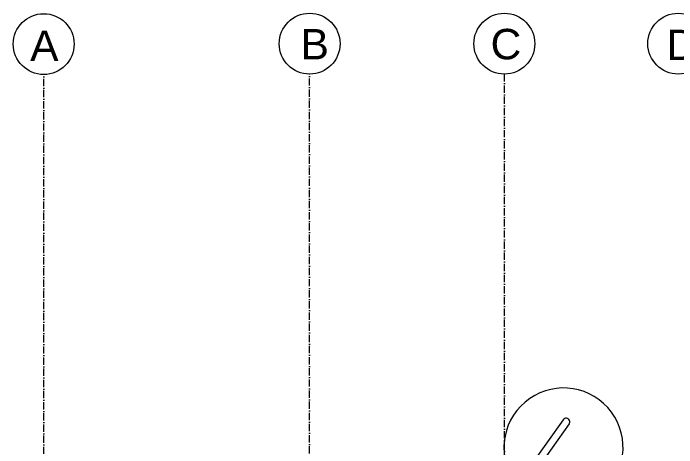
# Model space of a CAD drawing. Header units: millimetres. Extents: x 2499 to 8838, y 1331 to 6209.
# Drawn here: x 2973.9 to 3301.1, y 2134.8 to 2349.1 of the extents above; entities that cross this region are included whole.
import ezdxf

# ---------------------------------------------------------------- set-up
doc = ezdxf.new("R2010")
doc.units = ezdxf.units.MM
doc.header["$MEASUREMENT"] = 0
doc.linetypes.add('ACAD_ISO10W100', pattern=[18, 12, -3, 0, -3])
doc.layers.add('ARREDI', color=8, linetype='Continuous', lineweight=18)
doc.layers.add('quote nuove', color=2, linetype='Continuous')
doc.styles.get("Standard").update_dxf_attribs({"font": 'Arial.ttf'})

msp = doc.modelspace()

# ---------------------------------------------------------------- linework, layer by layer
at = {"layer": 'ARREDI'}
for p, q in [((3245.12, 2148.58), (3202.45, 2088.95)), ((3247.99, 2146.48), (3205.34, 2086.86))]:
    msp.add_line(p, q, dxfattribs=at)
for centre, radius, start, end in [((3245.26, 2134.89), 29.36, 225.5684, 218.4373), ((3246.56, 2147.54), 1.78, 323.5018, 144.7184)]:
    msp.add_arc(centre, radius, start, end, dxfattribs=at)
at = {"layer": 'quote nuove', "color": 253, "linetype": 'ACAD_ISO10W100', "lineweight": 0, "ltscale": 0.3}
for p, q in [((2988.93, 1499.19), (2988.93, 2318.89)), ((3120.05, 1499.4), (3120.05, 2319.1)), ((3216.09, 1748.91), (3216.09, 2319.1))]:
    msp.add_line(p, q, dxfattribs=at)
at = {"layer": 'quote nuove', "color": 253, "lineweight": 0}
for centre in [(3120.05, 2334.1), (3216.09, 2334.1), (3301.82, 2334.11), (2988.93, 2333.89)]:
    msp.add_circle(centre, 15, dxfattribs=at)

# ---------------------------------------------------------------- texts
at = {"layer": 'quote nuove', "color": 253, "lineweight": 0, "char_height": 15, "attachment_point": 1}
for s, insert in [('A', (2982.27, 2340.59, -16.68)), ('B', (3115.6, 2341.34)), ('C', (3209.29, 2341.4)), ('D', (3296.01, 2341))]:
    msp.add_mtext_dynamic_manual_height_columns(s, width=15.1923, gutter_width=12.5, heights=[0], dxfattribs=dict(at, insert=insert))

doc.saveas('drawing.dxf')
